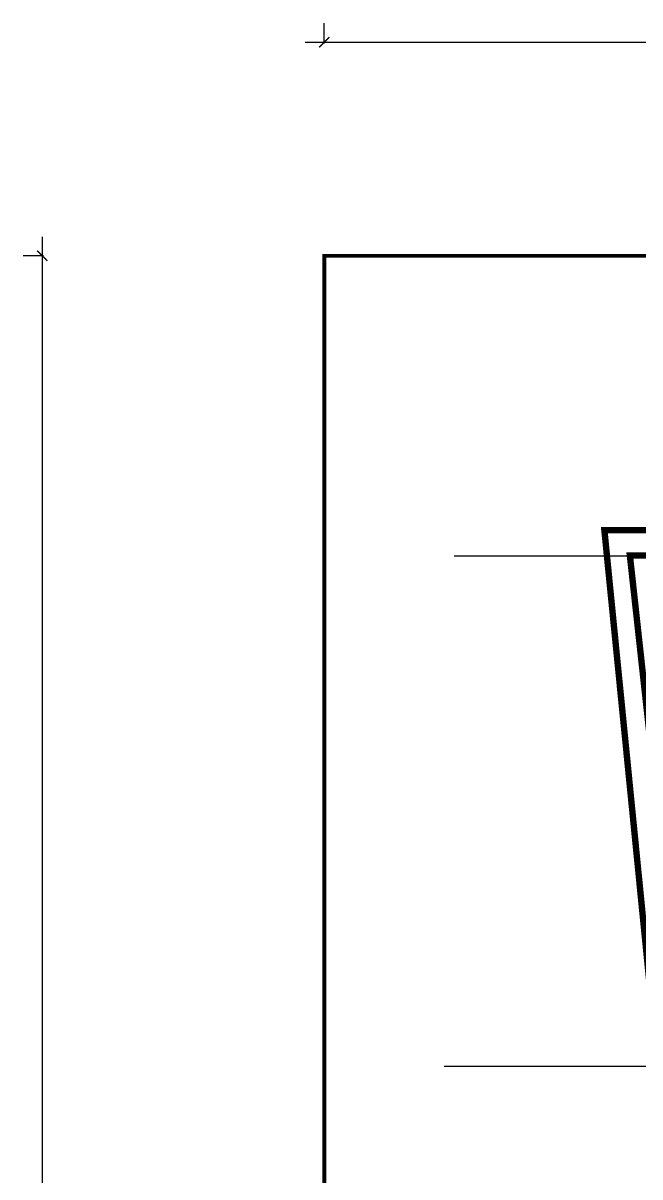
# Model space of a CAD drawing. Extents: x 250879 to 348495, y -51522 to -9360.
# Drawn here: x 302272 to 302755, y -41059 to -40154 of the extents above; entities that cross this region are included whole.
import ezdxf

# ---------------------------------------------------------------- set-up
doc = ezdxf.new("R2010")
doc.units = 0
doc.layers.get('0').update_dxf_attribs({"linetype": 'CONTINUOUS'})
doc.layers.get('DEFPOINTS').update_dxf_attribs({"color": 9, "linetype": 'CONTINUOUS'})
doc.layers.add('AXIS', color=1, linetype='CONTINUOUS')
doc.layers.add('WALL', color=7, linetype='CONTINUOUS')
doc.styles.get("Standard").update_dxf_attribs({"font": 'sanss___.ttf', "height": 15})
doc.dimstyles.new('STANDARD$0', dxfattribs={"dimscale": 0, "dimtxt": 12, "dimasz": 8, "dimexe": 15, "dimexo": 0.0625, "dimgap": 2, "dimtad": 1, "dimdec": 0, "dimzin": 0, "dimdsep": 46, "dimtxsty": 'Standard', "dimblk1": 'ARCHTICK', "dimblk2": 'ARCHTICK', "dimsah": 1, "dimcen": 0.09, "dimdle": 15, "dimclrd": 3, "dimclre": 3, "dimclrt": 3, "dimazin": 0, "dimtfac": 1, "dimtdec": 0, "dimtofl": 0, "dimtmove": 1, "dimatfit": 3, "dimldrblk": 'ARCHTICK', "dimfxl": 1.045499999999997, "dimfxlon": 1, "dimtolj": 1, "dimtzin": 0, "dimarcsym": 0})

# ---------------------------------------------------------------- blocks, each defined once
blk = doc.blocks.new('_ARCHTICK')
at = {"color": 0, "linetype": 'ByBlock', "const_width": 0.15}
blk.add_lwpolyline([(-0.5, -0.5), (0.5, 0.5)], dxfattribs=at)
blk = doc.blocks.new('*D22')
at = {"layer": 'DEFPOINTS', "color": 0, "linetype": 'Continuous', "transparency": 16777216}
for p in [(159633.4182129309, -32668.27155287028), (157318.4182129309, -32770.04197744268), (159633.4182129309, -32770.04197744268)]:
    blk.add_point(p, dxfattribs=at)
at = {"layer": 'WALL', "color": 3, "linetype": 'Continuous', "lineweight": -2, "transparency": 16777216}
for p, q in [((157318.4182129309, -32669.31705287028), (157318.4182129309, -32653.27155287028)), ((159633.4182129309, -32669.31705287028), (159633.4182129309, -32653.27155287028)), ((157303.4182129309, -32668.27155287028), (159648.4182129309, -32668.27155287028))]:
    blk.add_line(p, q, dxfattribs=at)
at = {"layer": 'WALL', "color": 3, "linetype": 'Continuous', "lineweight": -2, "transparency": 16777216, "xscale": 8, "yscale": 8, "zscale": 8, "rotation": 180}
blk.add_blockref('_ARCHTICK', (157318.4182129309, -32668.27155287028), dxfattribs=at)
at = {"layer": 'WALL', "color": 3, "linetype": 'Continuous', "lineweight": -2, "transparency": 16777216, "xscale": 8, "yscale": 8, "zscale": 8}
blk.add_blockref('_ARCHTICK', (159633.4182129309, -32668.27155287028), dxfattribs=at)
at = {"layer": 'WALL', "color": 3, "linetype": 'Continuous', "transparency": 16777216, "insert": (158475.9182129309, -32658.53492735588), "char_height": 15, "attachment_point": 5}
blk.add_mtext('\\A1;2315', dxfattribs=at)
blk = doc.blocks.new('*D23')
at = {"layer": 'DEFPOINTS', "color": 0, "linetype": 'Continuous', "transparency": 16777216}
for p in [(157318.4182129309, -32835.69352747884), (157097.4074826122, -36546.69352747884), (157318.4182129309, -36546.69352747884)]:
    blk.add_point(p, dxfattribs=at)
at = {"layer": 'WALL', "color": 3, "linetype": 'Continuous', "lineweight": -2, "transparency": 16777216}
for p, q in [((157097.4074826122, -32820.69352747884), (157097.4074826122, -36561.69352747884)), ((157098.4529826122, -32835.69352747884), (157082.4074826122, -32835.69352747884)), ((157098.4529826122, -36546.69352747884), (157082.4074826122, -36546.69352747884))]:
    blk.add_line(p, q, dxfattribs=at)
at = {"layer": 'WALL', "color": 3, "linetype": 'Continuous', "lineweight": -2, "transparency": 16777216, "xscale": 8, "yscale": 8, "zscale": 8}
for p, rotation in [((157097.4074826122, -32835.69352747884), 90), ((157097.4074826122, -36546.69352747884), 270)]:
    blk.add_blockref('_ARCHTICK', p, dxfattribs=dict(at, rotation=rotation))
at = {"layer": 'WALL', "color": 3, "linetype": 'Continuous', "transparency": 16777216, "insert": (157087.6708570978, -34691.19352747881), "char_height": 15, "attachment_point": 5, "rotation": 90}
blk.add_mtext('\\A1;3711', dxfattribs=at)
blk = doc.blocks.new('site77')
at = {"layer": 'WALL', "linetype": 'Continuous', "const_width": 3}
blk.add_lwpolyline([(159633.4182129309, -32835.69352747884), (157318.4182129309, -32835.69352747884), (157318.4182129309, -36546.69352747884), (159235.4182129309, -36546.69352747884)], dxfattribs=at)
at = {"layer": 'WALL', "linetype": 'Continuous'}
dim = blk.add_linear_dim(base=(159633.4182129309, -32668.27155287028), p1=(157318.4182129309, -32770.04197744268), p2=(159633.4182129309, -32770.04197744268), dimstyle='STANDARD$0', override={"dimscale": 1}, dxfattribs=at)
dim.commit()
dim.dimension.update_dxf_attribs({"geometry": '*D22', "text_midpoint": (158475.9182129309, -32658.53492735588)})
dim = blk.add_linear_dim(base=(157097.4074826122, -36546.69352747884), p1=(157318.4182129309, -32835.69352747884), p2=(157318.4182129309, -36546.69352747884), angle=90, dimstyle='STANDARD$0', override={"dimscale": 1}, dxfattribs=at)
dim.commit()
dim.dimension.update_dxf_attribs({"geometry": '*D23', "text_midpoint": (157087.6708570978, -34691.19352747881)})

msp = doc.modelspace()

# ---------------------------------------------------------------- linework, layer by layer
at = {"layer": 'AXIS'}
for p, q in [((302609.8377375073, -40571.99816644875), (304937.5515459523, -40571.99816644875)), ((302602.0270891881, -40971.99816644875), (304937.5515459523, -40971.99816644875))]:
    msp.add_line(p, q, dxfattribs=at)
at = {"layer": 'WALL', "linetype": 'Continuous', "ltscale": 3, "const_width": 5}
msp.add_lwpolyline([(302824.4706858161, -40551.83358018408), (302727.621783589, -40551.83358018467), (302770.9027341888, -40986.99816645058), (302910.5340404055, -40986.99816645022), (302925.5340404042, -40986.99816645018), (302925.5340404041, -40966.99816645018), (302790.9027341887, -40966.99816645052), (302747.6217835891, -40571.83358018463), (302824.4706858161, -40571.8335801844), (302824.4706858161, -40551.8335801844)], dxfattribs=at)

# ---------------------------------------------------------------- block references
at = {"layer": 'WALL', "linetype": 'Continuous'}
msp.add_blockref('site77', (145189.7714530029, -7501.140052703711), dxfattribs=at)

doc.saveas('drawing.dxf')
